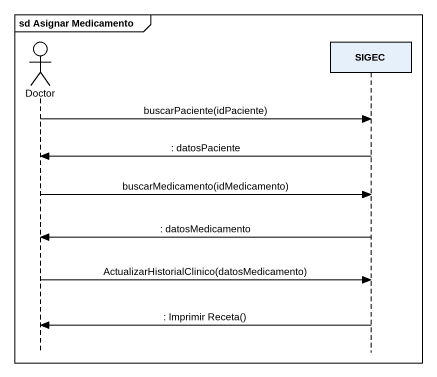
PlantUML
@startuml
mainframe sd Asignar Medicamento
hide footbox
actor Doctor
participant SIGEC

Doctor -> SIGEC : buscarPaciente(idPaciente)
SIGEC -> Doctor : : datosPaciente
Doctor -> SIGEC : buscarMedicamento(idMedicamento)
SIGEC -> Doctor : : datosMedicamento
Doctor -> SIGEC : ActualizarHistorialClinico(datosMedicamento)
SIGEC -> Doctor : : Imprimir Receta()
@enduml
